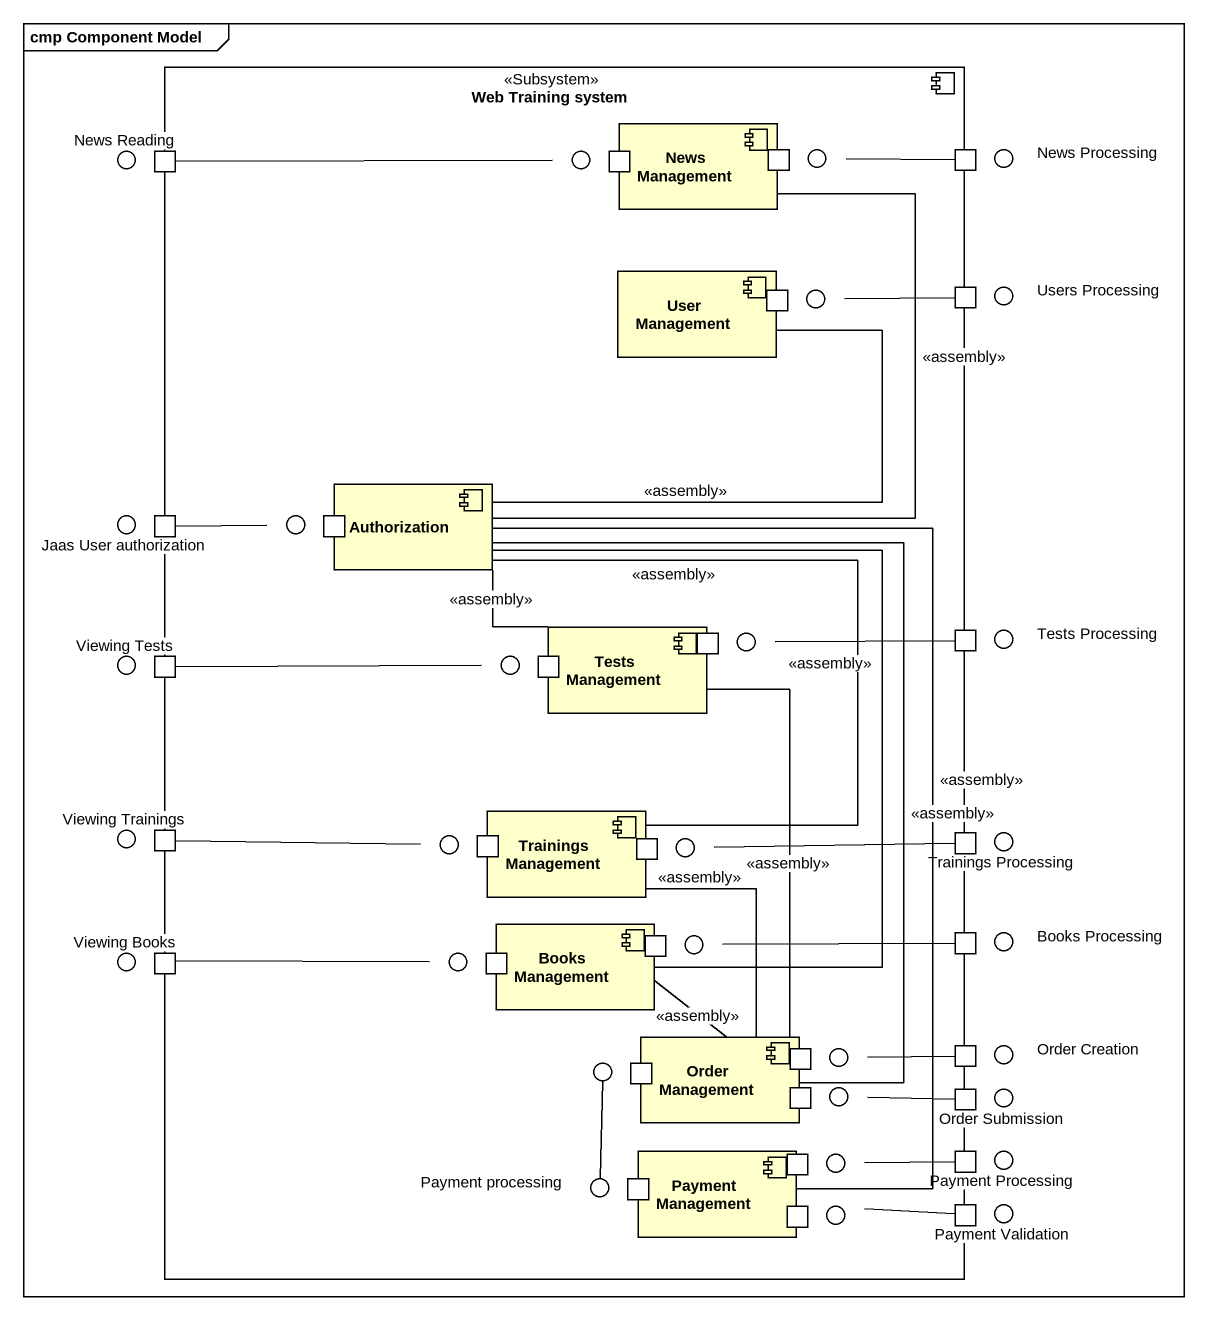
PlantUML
@startuml
mainframe cmp Component Model
component "Web Training system" as Web_Training_system <<Subsystem>> {
  port " " as port1
  component "News Management" as News_Management {
    port " " as port2
    port " " as port3
  }
  port " " as port4
  component "User Management" as User_Management {
    port " " as port5
  }
  port " " as port6
  component Authorization {
    port " " as port8
  }
  port " " as port7
  port " " as port9
  component "Tests Management" as Tests_Management {
    port " " as port10
    port " " as port11
  }
  port " " as port12
  component "Trainings Management" as Trainings_Management {
    port " " as port14
    port " " as port15
  }
  port " " as port13
  port " " as port16
  component "Books Management" as Books_Management {
    port " " as port17
    port " " as port20
  }
  port " " as port18
  port " " as port19
  component "Order Management" as Order_Management {
    port " " as port21
    port " " as port22
    port " " as port24
  }
  port " " as port23
  port " " as port25
  component "Payment Management" as Payment_Management {
    port " " as port26
    port " " as port27
    port " " as port29
  }
  port " " as port28
  port " " as port30
}
() "News Reading" as News_Reading
() " " as lollipop1
() " " as lollipop2
() "News Processing" as News_Processing
() " " as lollipop3
() "Users Processing" as Users_Processing
() "Jaas User authorization" as Jaas_User_authorization
() " " as lollipop4
() "Viewing Tests" as Viewing_Tests
() " " as lollipop5
() " " as lollipop6
() "Tests Processing" as Tests_Processing
() "Viewing Trainings" as Viewing_Trainings
() " " as lollipop7
() " " as lollipop8
() "Trainings Processing" as Trainings_Processing
() " " as lollipop9
() "Books Processing" as Books_Processing
() "Viewing Books" as Viewing_Books
() " " as lollipop10
() " " as lollipop11
() " " as lollipop12
() "Order Creation" as Order_Creation
() " " as lollipop13
() "Order Submission" as Order_Submission
() "Payment processing" as Payment_processing
() " " as lollipop14
() "Payment Processing" as Payment_Processing
() " " as lollipop15
() "Payment Validation" as Payment_Validation
Web_Training_system -up- lollipop1
Web_Training_system -up- lollipop2
Web_Training_system -up- lollipop3
Web_Training_system -left- lollipop4
Web_Training_system -left- lollipop5
Web_Training_system -right- lollipop6
Web_Training_system -- lollipop7
Web_Training_system -- lollipop8
Web_Training_system -- lollipop9
Web_Training_system -- lollipop10
Web_Training_system -- lollipop11
Web_Training_system -- lollipop12
Web_Training_system -- lollipop13
Web_Training_system -- Payment_processing
Web_Training_system -- lollipop14
Web_Training_system -- lollipop15
port1 -right- lollipop1
lollipop2 -right- port4
lollipop3 -right- port6
Authorization -up- News_Management : <<assembly>>
Authorization -up- User_Management : <<assembly>>
Authorization -- Tests_Management : <<assembly>>
Authorization -- Trainings_Management : <<assembly>>
Authorization -- Books_Management : <<assembly>>
Authorization -- Order_Management : <<assembly>>
Authorization -- Payment_Management : <<assembly>>
port7 -right- lollipop4
lollipop5 -left- port9
lollipop6 -right- port12
port13 -right- lollipop7
lollipop8 -right- port16
Books_Management -- Order_Management : <<assembly>>
lollipop9 -right- port18
port19 -right- lollipop10
lollipop11 -- Payment_processing
Order_Management -up- Tests_Management : <<assembly>>
Order_Management -up- Trainings_Management : <<assembly>>
lollipop12 -right- port23
lollipop13 -right- port25
lollipop14 -right- port28
lollipop15 -right- port30
@enduml
